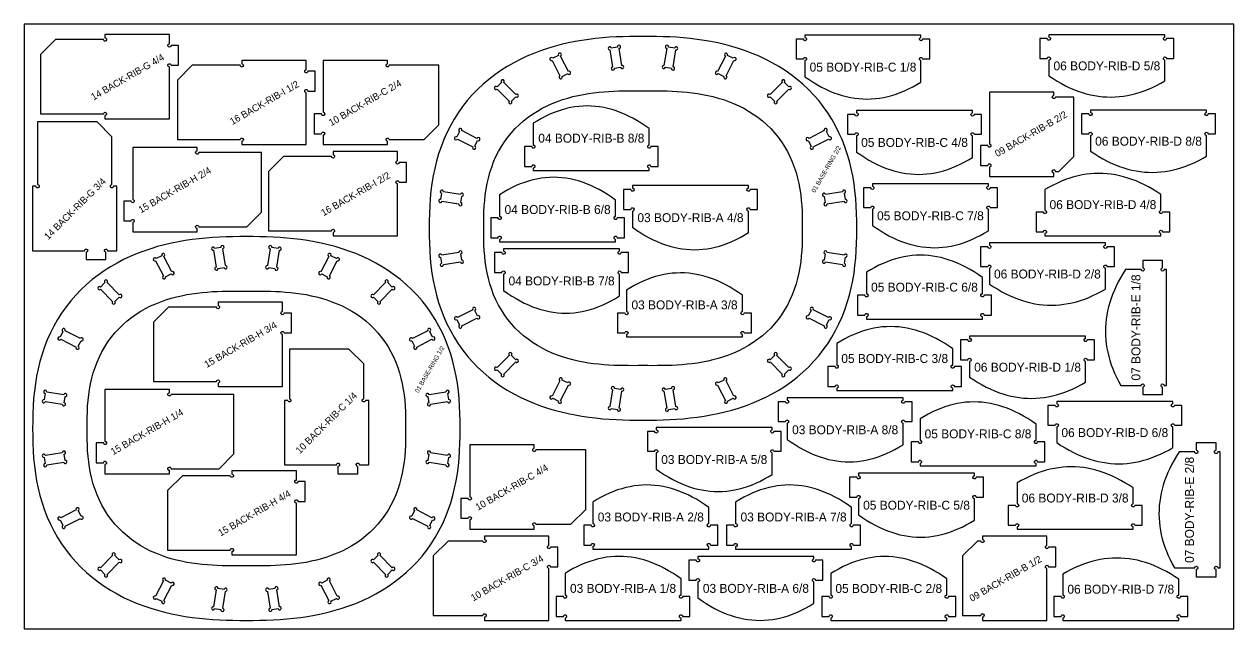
# Model space of a CAD drawing. Header units: millimetres. Extents: x 0 to 2440, y -2940 to 1317.
# Drawn here: x 0 to 2440, y -1470 to -250 of the extents above; entities that cross this region are included whole.
import ezdxf
from ezdxf.enums import TextEntityAlignment as Align

# ---------------------------------------------------------------- set-up
doc = ezdxf.new("R2010")
doc.units = ezdxf.units.MM
for name, color, linetype in [('CUT', 1, 'Continuous'), ('ENGRAVE-LABEL', 3, 'Continuous'), ('REFERENCE-SHEET', 8, 'Continuous')]:
    doc.layers.add(name, color=color, linetype=linetype)

msp = doc.modelspace()

# ---------------------------------------------------------------- linework, layer by layer
at = {"layer": 'CUT'}
for points in [[(293, -441), (293, -336.2, -2.414214), (296.2, -333), (311, -333), (311, -293), (296.2, -293, -2.414214), (293, -289.8), (293, -271), (163, -271), (163, -277.8, -2.414214), (159.8, -281), (63, -281), (33, -311), (33, -431), (159.8, -431, -2.414214), (163, -434.2), (163, -441)], [(1203.1, -336.8, 2.414214), (1205.8, -333.2), (1200.4, -299, 2.414214), (1196.7, -296.3), (1184.2, -298.3, 2.414214), (1181.6, -302), (1187, -336.1, 2.414214), (1190.7, -338.8)], [(1305.7, -338.8, 2.414214), (1309.4, -336.1), (1314.8, -302, 2.414214), (1312.2, -298.3), (1299.7, -296.3, 2.414214), (1296, -299), (1290.6, -333.2, 2.414214), (1293.3, -336.8)], [(1575, -272.2), (1575, -277, -2.414214), (1571.8, -280.2), (1557, -280.2), (1557, -320.2), (1571.8, -320.2, -2.414214), (1575, -323.4), (1575, -356.1), (1583.4, -361.9), (1591.7, -367.3), (1600.1, -372.3), (1608.4, -376.9), (1616.8, -381.1), (1625.1, -384.9), (1633.5, -388.3), (1641.9, -391.3), (1650.2, -393.9), (1658.6, -396.1), (1666.9, -397.9), (1675.3, -399.3), (1683.6, -400.2), (1692, -400.8), (1700.4, -401), (1708.7, -400.8), (1717.1, -400.1), (1725.4, -399.1), (1733.8, -397.7), (1742.1, -395.9), (1750.5, -393.6), (1758.9, -391), (1767.2, -387.9), (1775.6, -384.5), (1783.9, -380.6), (1792.3, -376.4), (1800.6, -371.7), (1809, -366.7), (1809, -323.4, -2.414214), (1812.2, -320.2), (1827, -320.2), (1827, -280.2), (1812.2, -280.2, -2.414214), (1809, -277), (1809, -272.2)], [(2067, -271.2), (2067, -276, -2.414214), (2063.8, -279.2), (2049, -279.2), (2049, -319.2), (2063.8, -319.2, -2.414214), (2067, -322.4), (2067, -354.3), (2075.4, -359.9), (2083.7, -365), (2092.1, -369.8), (2100.4, -374.1), (2108.8, -378.1), (2117.1, -381.7), (2125.5, -384.9), (2133.9, -387.8), (2142.2, -390.3), (2150.6, -392.3), (2158.9, -394), (2167.3, -395.3), (2175.6, -396.3), (2184, -396.8), (2192.4, -397), (2200.7, -396.8), (2209.1, -396.2), (2217.4, -395.2), (2225.8, -393.9), (2234.1, -392.1), (2242.5, -390), (2250.9, -387.5), (2259.2, -384.6), (2267.6, -381.3), (2275.9, -377.7), (2284.3, -373.6), (2292.6, -369.2), (2301, -364.4), (2301, -322.4, -2.414214), (2304.2, -319.2), (2319, -319.2), (2319, -279.2), (2304.2, -279.2, -2.414214), (2301, -276), (2301, -271.2)], [(1096.3, -349.7, 2.414214), (1097.7, -345.4), (1082, -314.6, 2.414214), (1077.7, -313.2), (1066.4, -318.9, 2.414214), (1065, -323.2), (1080.7, -354.1, 2.414214), (1085, -355.5)], [(1411.4, -355.5, 2.414214), (1415.7, -354.1), (1431.4, -323.2, 2.414214), (1430, -318.9), (1418.7, -313.2, 2.414214), (1414.4, -314.6), (1398.7, -345.4, 2.414214), (1400.1, -349.7)], [(569, -493), (569, -388.2, -2.414214), (572.2, -385), (587, -385), (587, -345), (572.2, -345, -2.414214), (569, -341.8), (569, -323), (439, -323), (439, -329.8, -2.414214), (435.8, -333), (339, -333), (309, -363), (309, -483), (435.8, -483, -2.414214), (439, -486.2), (439, -493)], [(603, -323), (603, -427.8, -2.414214), (599.8, -431), (585, -431), (585, -471), (599.8, -471, -2.414214), (603, -474.2), (603, -493), (733, -493), (733, -486.2, -2.414214), (736.2, -483), (806.6, -483), (836.6, -453), (836.6, -333), (736.2, -333, -2.414214), (733, -329.8), (733, -323)], [(991.8, -396.5, 2.414214), (991.8, -392), (967.3, -367.5, 2.414214), (962.8, -367.5), (953.9, -376.4, 2.414214), (953.9, -380.9), (978.4, -405.4, 2.414214), (982.9, -405.4)], [(1513.5, -405.4, 2.414214), (1518, -405.4), (1542.5, -380.9, 2.414214), (1542.5, -376.4), (1533.6, -367.5, 2.414214), (1529.1, -367.5), (1504.6, -392, 2.414214), (1504.6, -396.5)], [(1947, -387), (1947, -491.8, -2.414214), (1943.8, -495), (1929, -495), (1929, -535), (1943.8, -535, -2.414214), (1947, -538.2), (1947, -557), (2077, -557), (2077, -550.2, -2.414214), (2080.2, -547), (2087, -547), (2117, -517), (2117, -397), (2080.2, -397, -2.414214), (2077, -393.8), (2077, -387)], [(1261, -545), (1261, -540.2, -2.414214), (1264.2, -537), (1279, -537), (1279, -497), (1264.2, -497, -2.414214), (1261, -493.8), (1261, -460.8), (1252.6, -454.9), (1244.3, -449.4), (1235.9, -444.3), (1227.6, -439.6), (1219.2, -435.3), (1210.9, -431.4), (1202.5, -427.9), (1194.1, -424.9), (1185.8, -422.2), (1177.4, -420), (1169.1, -418.2), (1160.7, -416.8), (1152.4, -415.8), (1144, -415.2), (1135.6, -415), (1127.3, -415.2), (1118.9, -415.9), (1110.6, -416.9), (1102.2, -418.4), (1093.9, -420.3), (1085.5, -422.5), (1077.1, -425.2), (1068.8, -428.3), (1060.4, -431.8), (1052.1, -435.8), (1043.7, -440.1), (1035.4, -444.8), (1027, -450), (1027, -493.8, -2.414214), (1023.8, -497), (1009, -497), (1009, -537), (1023.8, -537, -2.414214), (1027, -540.2), (1027, -545)], [(1679, -424.2), (1679, -429, -2.414214), (1675.8, -432.2), (1661, -432.2), (1661, -472.2), (1675.8, -472.2, -2.414214), (1679, -475.4), (1679, -508.1), (1687.4, -513.9), (1695.7, -519.3), (1704.1, -524.3), (1712.4, -528.9), (1720.8, -533.1), (1729.1, -536.9), (1737.5, -540.3), (1745.9, -543.3), (1754.2, -545.9), (1762.6, -548.1), (1770.9, -549.9), (1779.3, -551.3), (1787.6, -552.2), (1796, -552.8), (1804.4, -553), (1812.7, -552.8), (1821.1, -552.1), (1829.4, -551.1), (1837.8, -549.7), (1846.1, -547.9), (1854.5, -545.6), (1862.9, -543), (1871.2, -539.9), (1879.6, -536.5), (1887.9, -532.6), (1896.3, -528.4), (1904.6, -523.7), (1913, -518.7), (1913, -475.4, -2.414214), (1916.2, -472.2), (1931, -472.2), (1931, -432.2), (1916.2, -432.2, -2.414214), (1913, -429), (1913, -424.2)], [(2151, -423.2), (2151, -428, -2.414214), (2147.8, -431.2), (2133, -431.2), (2133, -471.2), (2147.8, -471.2, -2.414214), (2151, -474.4), (2151, -506.3), (2159.4, -511.9), (2167.7, -517), (2176.1, -521.8), (2184.4, -526.1), (2192.8, -530.1), (2201.1, -533.7), (2209.5, -536.9), (2217.9, -539.8), (2226.2, -542.3), (2234.6, -544.3), (2242.9, -546), (2251.3, -547.3), (2259.6, -548.3), (2268, -548.8), (2276.4, -549), (2284.7, -548.8), (2293.1, -548.2), (2301.4, -547.2), (2309.8, -545.9), (2318.1, -544.1), (2326.5, -542), (2334.9, -539.5), (2343.2, -536.6), (2351.6, -533.3), (2359.9, -529.7), (2368.3, -525.6), (2376.6, -521.2), (2385, -516.4), (2385, -474.4, -2.414214), (2388.2, -471.2), (2403, -471.2), (2403, -431.2), (2388.2, -431.2, -2.414214), (2385, -428), (2385, -423.2)], [(17, -707), (121.8, -707, -2.414214), (125, -710.2), (125, -725), (165, -725), (165, -710.2, -2.414214), (168.2, -707), (187, -707), (187, -577), (180.2, -577, -2.414214), (177, -573.8), (177, -477), (147, -447), (27, -447), (27, -573.8, -2.414214), (23.8, -577), (17, -577)], [(914.7, -484.8, 2.414214), (913.3, -480.5), (882.5, -464.8, 2.414214), (878.2, -466.2), (872.5, -477.4, 2.414214), (873.8, -481.7), (904.7, -497.4, 2.414214), (909, -496)], [(1587.4, -496, 2.414214), (1591.7, -497.4), (1622.6, -481.7, 2.414214), (1623.9, -477.4), (1618.2, -466.2, 2.414214), (1613.9, -464.8), (1583.1, -480.5, 2.414214), (1581.7, -484.8)], [(219, -499), (219, -603.8, -2.414214), (215.8, -607), (201, -607), (201, -647), (215.8, -647, -2.414214), (219, -650.2), (219, -669), (349, -669), (349, -662.2, -2.414214), (352.2, -659), (449, -659), (479, -629), (479, -509), (352.2, -509, -2.414214), (349, -505.8), (349, -499)], [(753, -677), (753, -572.2, -2.414214), (756.2, -569), (771, -569), (771, -529), (756.2, -529, -2.414214), (753, -525.8), (753, -507), (623, -507), (623, -513.8, -2.414214), (619.8, -517), (523, -517), (493, -547), (493, -667), (619.8, -667, -2.414214), (623, -670.2), (623, -677)], [(1193, -689), (1193, -684.2, -2.414214), (1196.2, -681), (1211, -681), (1211, -641), (1196.2, -641, -2.414214), (1193, -637.8), (1193, -604.8), (1184.6, -598.9), (1176.3, -593.4), (1167.9, -588.3), (1159.6, -583.6), (1151.2, -579.3), (1142.9, -575.4), (1134.5, -571.9), (1126.1, -568.9), (1117.8, -566.2), (1109.4, -564), (1101.1, -562.2), (1092.7, -560.8), (1084.4, -559.8), (1076, -559.2), (1067.6, -559), (1059.3, -559.2), (1050.9, -559.9), (1042.6, -560.9), (1034.2, -562.4), (1025.9, -564.3), (1017.5, -566.5), (1009.1, -569.2), (1000.8, -572.3), (992.4, -575.8), (984.1, -579.8), (975.7, -584.1), (967.4, -588.8), (959, -594), (959, -637.8, -2.414214), (955.8, -641), (941, -641), (941, -681), (955.8, -681, -2.414214), (959, -684.2), (959, -689)], [(2293, -677), (2293, -672.2, -2.414214), (2296.2, -669), (2311, -669), (2311, -629), (2296.2, -629, -2.414214), (2293, -625.8), (2293, -593.8), (2284.6, -588.3), (2276.3, -583.2), (2267.9, -578.4), (2259.6, -574), (2251.2, -570), (2242.9, -566.4), (2234.5, -563.2), (2226.1, -560.4), (2217.8, -557.9), (2209.4, -555.8), (2201.1, -554.1), (2192.7, -552.8), (2184.4, -551.9), (2176, -551.3), (2167.6, -551.2), (2159.3, -551.4), (2150.9, -552), (2142.6, -552.9), (2134.2, -554.3), (2125.9, -556), (2117.5, -558.2), (2109.1, -560.7), (2100.8, -563.6), (2092.4, -566.8), (2084.1, -570.5), (2075.7, -574.5), (2067.4, -578.9), (2059, -583.7), (2059, -625.8, -2.414214), (2055.8, -629), (2041, -629), (2041, -669), (2055.8, -669, -2.414214), (2059, -672.2), (2059, -677)], [(882.5, -597.5, 2.414214), (879.8, -593.8), (845.6, -588.4, 2.414214), (842, -591.1), (840, -603.5, 2.414214), (842.7, -607.2), (876.8, -612.6, 2.414214), (880.5, -609.9)], [(1227, -575.8), (1227, -580.6, -2.414214), (1223.8, -583.8), (1209, -583.8), (1209, -623.8), (1223.8, -623.8, -2.414214), (1227, -627), (1227, -659.8), (1235.4, -665.7), (1243.7, -671.1), (1252.1, -676.1), (1260.4, -680.8), (1268.8, -685), (1277.1, -688.8), (1285.5, -692.2), (1293.9, -695.2), (1302.2, -697.9), (1310.6, -700.1), (1318.9, -701.9), (1327.3, -703.2), (1335.6, -704.2), (1344, -704.8), (1352.4, -705), (1360.7, -704.8), (1369.1, -704.1), (1377.4, -703.1), (1385.8, -701.7), (1394.1, -699.8), (1402.5, -697.6), (1410.9, -694.9), (1419.2, -691.9), (1427.6, -688.4), (1435.9, -684.5), (1444.3, -680.3), (1452.6, -675.6), (1461, -670.5), (1461, -627, -2.414214), (1464.2, -623.8), (1479, -623.8), (1479, -583.8), (1464.2, -583.8, -2.414214), (1461, -580.6), (1461, -575.8)], [(1615.9, -609.9, 2.414214), (1619.6, -612.6), (1653.7, -607.2, 2.414214), (1656.4, -603.5), (1654.4, -591.1, 2.414214), (1650.8, -588.4), (1616.6, -593.8, 2.414214), (1613.9, -597.5)], [(1711, -572.2), (1711, -577, -2.414214), (1707.8, -580.2), (1693, -580.2), (1693, -620.2), (1707.8, -620.2, -2.414214), (1711, -623.4), (1711, -656.1), (1719.4, -661.9), (1727.7, -667.3), (1736.1, -672.3), (1744.4, -676.9), (1752.8, -681.1), (1761.1, -684.9), (1769.5, -688.3), (1777.9, -691.3), (1786.2, -693.9), (1794.6, -696.1), (1802.9, -697.9), (1811.3, -699.3), (1819.6, -700.2), (1828, -700.8), (1836.4, -701), (1844.7, -700.8), (1853.1, -700.1), (1861.4, -699.1), (1869.8, -697.7), (1878.1, -695.9), (1886.5, -693.6), (1894.9, -691), (1903.2, -687.9), (1911.6, -684.5), (1919.9, -680.6), (1928.3, -676.4), (1936.6, -671.7), (1945, -666.7), (1945, -623.4, -2.414214), (1948.2, -620.2), (1963, -620.2), (1963, -580.2), (1948.2, -580.2, -2.414214), (1945, -577), (1945, -572.2)], [(403.1, -740.8, 2.414214), (405.8, -737.2), (400.4, -703, 2.414214), (396.7, -700.3), (384.2, -702.3, 2.414214), (381.6, -706), (387, -740.1, 2.414214), (390.7, -742.8)], [(505.7, -742.8, 2.414214), (509.4, -740.1), (514.8, -706, 2.414214), (512.2, -702.3), (499.7, -700.3, 2.414214), (496, -703), (490.6, -737.2, 2.414214), (493.3, -740.8)], [(880.5, -713.7, 2.414214), (876.8, -711), (842.7, -716.4, 2.414214), (840, -720.1), (842, -732.5, 2.414214), (845.6, -735.2), (879.8, -729.8, 2.414214), (882.5, -726.1)], [(967, -703), (967, -707.8, -2.414214), (963.8, -711), (949, -711), (949, -751), (963.8, -751, -2.414214), (967, -754.2), (967, -787.2), (975.4, -793.1), (983.7, -798.6), (992.1, -803.7), (1000.4, -808.4), (1008.8, -812.7), (1017.1, -816.6), (1025.5, -820.1), (1033.9, -823.1), (1042.2, -825.8), (1050.6, -828), (1058.9, -829.8), (1067.3, -831.2), (1075.6, -832.2), (1084, -832.8), (1092.4, -833), (1100.7, -832.8), (1109.1, -832.1), (1117.4, -831.1), (1125.8, -829.6), (1134.1, -827.7), (1142.5, -825.5), (1150.9, -822.8), (1159.2, -819.7), (1167.6, -816.2), (1175.9, -812.2), (1184.3, -807.9), (1192.6, -803.2), (1201, -798), (1201, -754.2, -2.414214), (1204.2, -751), (1219, -751), (1219, -711), (1204.2, -711, -2.414214), (1201, -707.8), (1201, -703)], [(1613.9, -726.1, 2.414214), (1616.6, -729.8), (1650.8, -735.2, 2.414214), (1654.4, -732.5), (1656.4, -720.1, 2.414214), (1653.7, -716.4), (1619.6, -711, 2.414214), (1615.9, -713.7)], [(1947, -691.2), (1947, -696, -2.414214), (1943.8, -699.2), (1929, -699.2), (1929, -739.2), (1943.8, -739.2, -2.414214), (1947, -742.4), (1947, -774.3), (1955.4, -779.9), (1963.7, -785), (1972.1, -789.8), (1980.4, -794.1), (1988.8, -798.1), (1997.1, -801.7), (2005.5, -804.9), (2013.9, -807.8), (2022.2, -810.3), (2030.6, -812.3), (2038.9, -814), (2047.3, -815.3), (2055.6, -816.3), (2064, -816.8), (2072.4, -817), (2080.7, -816.8), (2089.1, -816.2), (2097.4, -815.2), (2105.8, -813.9), (2114.1, -812.1), (2122.5, -810), (2130.9, -807.5), (2139.2, -804.6), (2147.6, -801.3), (2155.9, -797.7), (2164.3, -793.6), (2172.6, -789.2), (2181, -784.4), (2181, -742.4, -2.414214), (2184.2, -739.2), (2199, -739.2), (2199, -699.2), (2184.2, -699.2, -2.414214), (2181, -696), (2181, -691.2)], [(296.3, -753.7, 2.414214), (297.7, -749.4), (282, -718.6, 2.414214), (277.7, -717.2), (266.4, -722.9, 2.414214), (265, -727.2), (280.7, -758.1, 2.414214), (285, -759.5)], [(611.4, -759.5, 2.414214), (615.7, -758.1), (631.4, -727.2, 2.414214), (630, -722.9), (618.7, -717.2, 2.414214), (614.4, -718.6), (598.7, -749.4, 2.414214), (600.1, -753.7)], [(1933, -845), (1933, -840.2, -2.414214), (1936.2, -837), (1951, -837), (1951, -797), (1936.2, -797, -2.414214), (1933, -793.8), (1933, -761.1), (1924.6, -755.3), (1916.3, -749.9), (1907.9, -744.9), (1899.6, -740.3), (1891.2, -736.1), (1882.9, -732.3), (1874.5, -728.9), (1866.1, -725.9), (1857.8, -723.3), (1849.4, -721.1), (1841.1, -719.3), (1832.7, -717.9), (1824.4, -716.9), (1816, -716.4), (1807.6, -716.2), (1799.3, -716.4), (1790.9, -717), (1782.6, -718.1), (1774.2, -719.5), (1765.9, -721.3), (1757.5, -723.6), (1749.1, -726.2), (1740.8, -729.2), (1732.4, -732.7), (1724.1, -736.5), (1715.7, -740.8), (1707.4, -745.4), (1699, -750.5), (1699, -793.8, -2.414214), (1695.8, -797), (1681, -797), (1681, -837), (1695.8, -837, -2.414214), (1699, -840.2), (1699, -845)], [(2304.3, -745), (2299.5, -745, -2.414214), (2296.3, -741.8), (2296.3, -727), (2256.3, -727), (2256.3, -741.8, -2.414214), (2253.1, -745), (2221.7, -745), (2216.4, -753.4), (2211.5, -761.7), (2207, -770.1), (2202.8, -778.4), (2199, -786.8), (2195.6, -795.1), (2192.5, -803.5), (2189.8, -811.9), (2187.4, -820.2), (2185.5, -828.6), (2183.8, -836.9), (2182.6, -845.3), (2181.7, -853.6), (2181.2, -862), (2181, -870.4), (2181.2, -878.7), (2181.8, -887.1), (2182.7, -895.4), (2184, -903.8), (2185.7, -912.1), (2187.7, -920.5), (2190.1, -928.9), (2192.8, -937.2), (2195.9, -945.6), (2199.4, -953.9), (2203.3, -962.3), (2207.5, -970.6), (2212.1, -979), (2253.1, -979, -2.414214), (2256.3, -982.2), (2256.3, -997), (2296.3, -997), (2296.3, -982.2, -2.414214), (2299.5, -979), (2304.3, -979)], [(1449, -881), (1449, -876.2, -2.414214), (1452.2, -873), (1467, -873), (1467, -833), (1452.2, -833, -2.414214), (1449, -829.8), (1449, -797), (1440.6, -791.2), (1432.3, -785.7), (1423.9, -780.7), (1415.6, -776.1), (1407.2, -771.9), (1398.9, -768), (1390.5, -764.6), (1382.1, -761.6), (1373.8, -759), (1365.4, -756.8), (1357.1, -755), (1348.7, -753.6), (1340.4, -752.6), (1332, -752), (1323.6, -751.8), (1315.3, -752.1), (1306.9, -752.7), (1298.6, -753.7), (1290.2, -755.2), (1281.9, -757), (1273.5, -759.3), (1265.1, -761.9), (1256.8, -765), (1248.4, -768.5), (1240.1, -772.3), (1231.7, -776.6), (1223.4, -781.3), (1215, -786.4), (1215, -829.8, -2.414214), (1211.8, -833), (1197, -833), (1197, -873), (1211.8, -873, -2.414214), (1215, -876.2), (1215, -881)], [(191.8, -800.5, 2.414214), (191.8, -796), (167.3, -771.5, 2.414214), (162.8, -771.5), (153.9, -780.4, 2.414214), (153.9, -784.9), (178.4, -809.4, 2.414214), (182.9, -809.4)], [(713.5, -809.4, 2.414214), (718, -809.4), (742.5, -784.9, 2.414214), (742.5, -780.4), (733.6, -771.5, 2.414214), (729.1, -771.5), (704.6, -796, 2.414214), (704.6, -800.5)], [(521, -981), (521, -876.2, -2.414214), (524.2, -873), (539, -873), (539, -833), (524.2, -833, -2.414214), (521, -829.8), (521, -811), (391, -811), (391, -817.8, -2.414214), (387.8, -821), (291, -821), (261, -851), (261, -971), (387.8, -971, -2.414214), (391, -974.2), (391, -981)], [(909, -827.6, 2.414214), (904.7, -826.2), (873.8, -841.9, 2.414214), (872.5, -846.2), (878.2, -857.4, 2.414214), (882.5, -858.8), (913.3, -843.1, 2.414214), (914.7, -838.8)], [(1581.7, -838.8, 2.414214), (1583.1, -843.1), (1613.9, -858.8, 2.414214), (1618.2, -857.4), (1623.9, -846.2, 2.414214), (1622.6, -841.9), (1591.7, -826.2, 2.414214), (1587.4, -827.6)], [(114.7, -888.8, 2.414214), (113.3, -884.5), (82.5, -868.8, 2.414214), (78.2, -870.2), (72.5, -881.4, 2.414214), (73.8, -885.7), (104.7, -901.4, 2.414214), (109, -900)], [(787.4, -900, 2.414214), (791.7, -901.4), (822.6, -885.7, 2.414214), (823.9, -881.4), (818.2, -870.2, 2.414214), (813.9, -868.8), (783.1, -884.5, 2.414214), (781.7, -888.8)], [(1873, -989), (1873, -984.2, -2.414214), (1876.2, -981), (1891, -981), (1891, -941), (1876.2, -941, -2.414214), (1873, -937.8), (1873, -905.1), (1864.6, -899.3), (1856.3, -893.9), (1847.9, -888.9), (1839.6, -884.3), (1831.2, -880.1), (1822.9, -876.3), (1814.5, -872.9), (1806.1, -869.9), (1797.8, -867.3), (1789.4, -865.1), (1781.1, -863.3), (1772.7, -861.9), (1764.4, -860.9), (1756, -860.4), (1747.6, -860.2), (1739.3, -860.4), (1730.9, -861), (1722.6, -862.1), (1714.2, -863.5), (1705.9, -865.3), (1697.5, -867.6), (1689.1, -870.2), (1680.8, -873.2), (1672.4, -876.7), (1664.1, -880.5), (1655.7, -884.8), (1647.4, -889.4), (1639, -894.5), (1639, -937.8, -2.414214), (1635.8, -941), (1621, -941), (1621, -981), (1635.8, -981, -2.414214), (1639, -984.2), (1639, -989)], [(1907, -879.2), (1907, -884, -2.414214), (1903.8, -887.2), (1889, -887.2), (1889, -927.2), (1903.8, -927.2, -2.414214), (1907, -930.4), (1907, -962.3), (1915.4, -967.9), (1923.7, -973), (1932.1, -977.8), (1940.4, -982.1), (1948.8, -986.1), (1957.1, -989.7), (1965.5, -992.9), (1973.9, -995.8), (1982.2, -998.3), (1990.6, -1000.3), (1998.9, -1002), (2007.3, -1003.3), (2015.6, -1004.3), (2024, -1004.8), (2032.4, -1005), (2040.7, -1004.8), (2049.1, -1004.2), (2057.4, -1003.2), (2065.8, -1001.9), (2074.1, -1000.1), (2082.5, -998), (2090.9, -995.5), (2099.2, -992.6), (2107.6, -989.3), (2115.9, -985.7), (2124.3, -981.6), (2132.6, -977.2), (2141, -972.4), (2141, -930.4, -2.414214), (2144.2, -927.2), (2159, -927.2), (2159, -887.2), (2144.2, -887.2, -2.414214), (2141, -884), (2141, -879.2)], [(525, -1139), (629.8, -1139, -2.414214), (633, -1142.2), (633, -1157), (673, -1157), (673, -1142.2, -2.414214), (676.2, -1139), (695, -1139), (695, -1009), (688.2, -1009, -2.414214), (685, -1005.8), (685, -935.4), (655, -905.4), (535, -905.4), (535, -1005.8, -2.414214), (531.8, -1009), (525, -1009)], [(982.9, -918.2, 2.414214), (978.4, -918.2), (953.9, -942.7, 2.414214), (953.9, -947.2), (962.8, -956.1, 2.414214), (967.3, -956.1), (991.8, -931.6, 2.414214), (991.8, -927.1)], [(1504.6, -927.1, 2.414214), (1504.6, -931.6), (1529.1, -956.1, 2.414214), (1533.6, -956.1), (1542.5, -947.2, 2.414214), (1542.5, -942.7), (1518, -918.2, 2.414214), (1513.5, -918.2)], [(1085, -968.1, 2.414214), (1080.7, -969.5), (1065, -1000.4, 2.414214), (1066.4, -1004.7), (1077.7, -1010.4, 2.414214), (1082, -1009), (1097.7, -978.2, 2.414214), (1096.3, -973.9)], [(1400.1, -973.9, 2.414214), (1398.7, -978.2), (1414.4, -1009, 2.414214), (1418.7, -1010.4), (1430, -1004.7, 2.414214), (1431.4, -1000.4), (1415.7, -969.5, 2.414214), (1411.4, -968.1)], [(82.5, -1001.5, 2.414214), (79.8, -997.8), (45.6, -992.4, 2.414214), (42, -995.1), (40, -1007.5, 2.414214), (42.7, -1011.2), (76.8, -1016.6, 2.414214), (80.5, -1013.9)], [(163, -987), (163, -1091.8, -2.414214), (159.8, -1095), (145, -1095), (145, -1135), (159.8, -1135, -2.414214), (163, -1138.2), (163, -1157), (293, -1157), (293, -1150.2, -2.414214), (296.2, -1147), (393, -1147), (423, -1117), (423, -997), (296.2, -997, -2.414214), (293, -993.8), (293, -987)], [(815.9, -1013.9, 2.414214), (819.6, -1016.6), (853.7, -1011.2, 2.414214), (856.4, -1007.5), (854.4, -995.1, 2.414214), (850.8, -992.4), (816.6, -997.8, 2.414214), (813.9, -1001.5)], [(1190.7, -984.8, 2.414214), (1187, -987.5), (1181.6, -1021.6, 2.414214), (1184.2, -1025.3), (1196.7, -1027.3, 2.414214), (1200.4, -1024.6), (1205.8, -990.4, 2.414214), (1203.1, -986.8)], [(1293.3, -986.8, 2.414214), (1290.6, -990.4), (1296, -1024.6, 2.414214), (1299.7, -1027.3), (1312.2, -1025.3, 2.414214), (1314.8, -1021.6), (1309.4, -987.5, 2.414214), (1305.7, -984.8)], [(1539, -1003.8), (1539, -1008.6, -2.414214), (1535.8, -1011.8), (1521, -1011.8), (1521, -1051.8), (1535.8, -1051.8, -2.414214), (1539, -1055), (1539, -1087.8), (1547.4, -1093.7), (1555.7, -1099.1), (1564.1, -1104.1), (1572.4, -1108.8), (1580.8, -1113), (1589.1, -1116.8), (1597.5, -1120.2), (1605.9, -1123.2), (1614.2, -1125.9), (1622.6, -1128.1), (1630.9, -1129.9), (1639.3, -1131.2), (1647.6, -1132.2), (1656, -1132.8), (1664.4, -1133), (1672.7, -1132.8), (1681.1, -1132.1), (1689.4, -1131.1), (1697.8, -1129.7), (1706.1, -1127.8), (1714.5, -1125.6), (1722.9, -1122.9), (1731.2, -1119.9), (1739.6, -1116.4), (1747.9, -1112.5), (1756.3, -1108.3), (1764.6, -1103.6), (1773, -1098.5), (1773, -1055, -2.414214), (1776.2, -1051.8), (1791, -1051.8), (1791, -1011.8), (1776.2, -1011.8, -2.414214), (1773, -1008.6), (1773, -1003.8)], [(2041, -1141), (2041, -1136.2, -2.414214), (2044.2, -1133), (2059, -1133), (2059, -1093), (2044.2, -1093, -2.414214), (2041, -1089.8), (2041, -1057.1), (2032.6, -1051.3), (2024.3, -1045.9), (2015.9, -1040.9), (2007.6, -1036.3), (1999.2, -1032.1), (1990.9, -1028.3), (1982.5, -1024.9), (1974.1, -1021.9), (1965.8, -1019.3), (1957.4, -1017.1), (1949.1, -1015.3), (1940.7, -1013.9), (1932.4, -1012.9), (1924, -1012.4), (1915.6, -1012.2), (1907.3, -1012.4), (1898.9, -1013), (1890.6, -1014.1), (1882.2, -1015.5), (1873.9, -1017.3), (1865.5, -1019.6), (1857.1, -1022.2), (1848.8, -1025.2), (1840.4, -1028.7), (1832.1, -1032.5), (1823.7, -1036.8), (1815.4, -1041.4), (1807, -1046.5), (1807, -1089.8, -2.414214), (1803.8, -1093), (1789, -1093), (1789, -1133), (1803.8, -1133, -2.414214), (1807, -1136.2), (1807, -1141)], [(2083, -1011.2), (2083, -1016, -2.414214), (2079.8, -1019.2), (2065, -1019.2), (2065, -1059.2), (2079.8, -1059.2, -2.414214), (2083, -1062.4), (2083, -1094.3), (2091.4, -1099.9), (2099.7, -1105), (2108.1, -1109.8), (2116.4, -1114.1), (2124.8, -1118.1), (2133.1, -1121.7), (2141.5, -1124.9), (2149.9, -1127.8), (2158.2, -1130.3), (2166.6, -1132.3), (2174.9, -1134), (2183.3, -1135.3), (2191.6, -1136.3), (2200, -1136.8), (2208.4, -1137), (2216.7, -1136.8), (2225.1, -1136.2), (2233.4, -1135.2), (2241.8, -1133.9), (2250.1, -1132.1), (2258.5, -1130), (2266.9, -1127.5), (2275.2, -1124.6), (2283.6, -1121.3), (2291.9, -1117.7), (2300.3, -1113.6), (2308.6, -1109.2), (2317, -1104.4), (2317, -1062.4, -2.414214), (2320.2, -1059.2), (2335, -1059.2), (2335, -1019.2), (2320.2, -1019.2, -2.414214), (2317, -1016), (2317, -1011.2)], [(1275, -1063.8), (1275, -1068.6, -2.414214), (1271.8, -1071.8), (1257, -1071.8), (1257, -1111.8), (1271.8, -1111.8, -2.414214), (1275, -1115), (1275, -1147.8), (1283.4, -1153.7), (1291.7, -1159.1), (1300.1, -1164.1), (1308.4, -1168.8), (1316.8, -1173), (1325.1, -1176.8), (1333.5, -1180.2), (1341.9, -1183.2), (1350.2, -1185.9), (1358.6, -1188.1), (1366.9, -1189.9), (1375.3, -1191.2), (1383.6, -1192.2), (1392, -1192.8), (1400.4, -1193), (1408.7, -1192.8), (1417.1, -1192.1), (1425.4, -1191.1), (1433.8, -1189.7), (1442.1, -1187.8), (1450.5, -1185.6), (1458.9, -1182.9), (1467.2, -1179.9), (1475.6, -1176.4), (1483.9, -1172.5), (1492.3, -1168.3), (1500.6, -1163.6), (1509, -1158.5), (1509, -1115, -2.414214), (1512.2, -1111.8), (1527, -1111.8), (1527, -1071.8), (1512.2, -1071.8, -2.414214), (1509, -1068.6), (1509, -1063.8)], [(2412.3, -1113), (2407.5, -1113, -2.414214), (2404.3, -1109.8), (2404.3, -1095), (2364.3, -1095), (2364.3, -1109.8, -2.414214), (2361.1, -1113), (2329.7, -1113), (2324.4, -1121.4), (2319.5, -1129.7), (2315, -1138.1), (2310.8, -1146.4), (2307, -1154.8), (2303.6, -1163.1), (2300.5, -1171.5), (2297.8, -1179.9), (2295.4, -1188.2), (2293.5, -1196.6), (2291.8, -1204.9), (2290.6, -1213.3), (2289.7, -1221.6), (2289.2, -1230), (2289, -1238.4), (2289.2, -1246.7), (2289.8, -1255.1), (2290.7, -1263.4), (2292, -1271.8), (2293.7, -1280.1), (2295.7, -1288.5), (2298.1, -1296.9), (2300.8, -1305.2), (2303.9, -1313.6), (2307.4, -1321.9), (2311.3, -1330.3), (2315.5, -1338.6), (2320.1, -1347), (2361.1, -1347, -2.414214), (2364.3, -1350.2), (2364.3, -1365), (2404.3, -1365), (2404.3, -1350.2, -2.414214), (2407.5, -1347), (2412.3, -1347)], [(80.5, -1117.7, 2.414214), (76.8, -1115), (42.7, -1120.4, 2.414214), (40, -1124.1), (42, -1136.5, 2.414214), (45.6, -1139.2), (79.8, -1133.8, 2.414214), (82.5, -1130.1)], [(813.9, -1130.1, 2.414214), (816.6, -1133.8), (850.8, -1139.2, 2.414214), (854.4, -1136.5), (856.4, -1124.1, 2.414214), (853.7, -1120.4), (819.6, -1115, 2.414214), (815.9, -1117.7)], [(899, -1099), (899, -1203.8, -2.414214), (895.8, -1207), (881, -1207), (881, -1247), (895.8, -1247, -2.414214), (899, -1250.2), (899, -1269), (1029, -1269), (1029, -1262.2, -2.414214), (1032.2, -1259), (1102.6, -1259), (1132.6, -1229), (1132.6, -1109), (1032.2, -1109, -2.414214), (1029, -1105.8), (1029, -1099)], [(2237, -1269), (2237, -1264.2, -2.414214), (2240.2, -1261), (2255, -1261), (2255, -1221), (2240.2, -1221, -2.414214), (2237, -1217.8), (2237, -1185.8), (2228.6, -1180.3), (2220.3, -1175.2), (2211.9, -1170.4), (2203.6, -1166), (2195.2, -1162), (2186.9, -1158.4), (2178.5, -1155.2), (2170.1, -1152.4), (2161.8, -1149.9), (2153.4, -1147.8), (2145.1, -1146.1), (2136.7, -1144.8), (2128.4, -1143.9), (2120, -1143.3), (2111.6, -1143.2), (2103.3, -1143.4), (2094.9, -1144), (2086.6, -1144.9), (2078.2, -1146.3), (2069.9, -1148), (2061.5, -1150.2), (2053.1, -1152.7), (2044.8, -1155.6), (2036.4, -1158.8), (2028.1, -1162.5), (2019.7, -1166.5), (2011.4, -1170.9), (2003, -1175.7), (2003, -1217.8, -2.414214), (1999.8, -1221), (1985, -1221), (1985, -1261), (1999.8, -1261, -2.414214), (2003, -1264.2), (2003, -1269)], [(549, -1321), (549, -1216.2, -2.414214), (552.2, -1213), (567, -1213), (567, -1173), (552.2, -1173, -2.414214), (549, -1169.8), (549, -1151), (419, -1151), (419, -1157.8, -2.414214), (415.8, -1161), (319, -1161), (289, -1191), (289, -1311), (415.8, -1311, -2.414214), (419, -1314.2), (419, -1321)], [(1683, -1156.2), (1683, -1161, -2.414214), (1679.8, -1164.2), (1665, -1164.2), (1665, -1204.2), (1679.8, -1204.2, -2.414214), (1683, -1207.4), (1683, -1240.1), (1691.4, -1245.9), (1699.7, -1251.3), (1708.1, -1256.3), (1716.4, -1260.9), (1724.8, -1265.1), (1733.1, -1268.9), (1741.5, -1272.3), (1749.9, -1275.3), (1758.2, -1277.9), (1766.6, -1280.1), (1774.9, -1281.9), (1783.3, -1283.3), (1791.6, -1284.2), (1800, -1284.8), (1808.4, -1285), (1816.7, -1284.8), (1825.1, -1284.1), (1833.4, -1283.1), (1841.8, -1281.7), (1850.1, -1279.9), (1858.5, -1277.6), (1866.9, -1275), (1875.2, -1271.9), (1883.6, -1268.5), (1891.9, -1264.6), (1900.3, -1260.4), (1908.6, -1255.7), (1917, -1250.7), (1917, -1207.4, -2.414214), (1920.2, -1204.2), (1935, -1204.2), (1935, -1164.2), (1920.2, -1164.2, -2.414214), (1917, -1161), (1917, -1156.2)], [(1381, -1309), (1381, -1304.2, -2.414214), (1384.2, -1301), (1399, -1301), (1399, -1261), (1384.2, -1261, -2.414214), (1381, -1257.8), (1381, -1225), (1372.6, -1219.2), (1364.3, -1213.7), (1355.9, -1208.7), (1347.6, -1204.1), (1339.2, -1199.9), (1330.9, -1196), (1322.5, -1192.6), (1314.1, -1189.6), (1305.8, -1187), (1297.4, -1184.8), (1289.1, -1183), (1280.7, -1181.6), (1272.4, -1180.6), (1264, -1180), (1255.6, -1179.8), (1247.3, -1180.1), (1238.9, -1180.7), (1230.6, -1181.7), (1222.2, -1183.2), (1213.9, -1185), (1205.5, -1187.3), (1197.1, -1189.9), (1188.8, -1193), (1180.4, -1196.5), (1172.1, -1200.3), (1163.7, -1204.6), (1155.4, -1209.3), (1147, -1214.4), (1147, -1257.8, -2.414214), (1143.8, -1261), (1129, -1261), (1129, -1301), (1143.8, -1301, -2.414214), (1147, -1304.2), (1147, -1309)], [(1669, -1309), (1669, -1304.2, -2.414214), (1672.2, -1301), (1687, -1301), (1687, -1261), (1672.2, -1261, -2.414214), (1669, -1257.8), (1669, -1225), (1660.6, -1219.2), (1652.3, -1213.7), (1643.9, -1208.7), (1635.6, -1204.1), (1627.2, -1199.9), (1618.9, -1196), (1610.5, -1192.6), (1602.1, -1189.6), (1593.8, -1187), (1585.4, -1184.8), (1577.1, -1183), (1568.7, -1181.6), (1560.4, -1180.6), (1552, -1180), (1543.6, -1179.8), (1535.3, -1180.1), (1526.9, -1180.7), (1518.6, -1181.7), (1510.2, -1183.2), (1501.9, -1185), (1493.5, -1187.3), (1485.1, -1189.9), (1476.8, -1193), (1468.4, -1196.5), (1460.1, -1200.3), (1451.7, -1204.6), (1443.4, -1209.3), (1435, -1214.4), (1435, -1257.8, -2.414214), (1431.8, -1261), (1417, -1261), (1417, -1301), (1431.8, -1301, -2.414214), (1435, -1304.2), (1435, -1309)], [(109, -1231.6, 2.414214), (104.7, -1230.2), (73.8, -1245.9, 2.414214), (72.5, -1250.2), (78.2, -1261.4, 2.414214), (82.5, -1262.8), (113.3, -1247.1, 2.414214), (114.7, -1242.8)], [(781.7, -1242.8, 2.414214), (783.1, -1247.1), (813.9, -1262.8, 2.414214), (818.2, -1261.4), (823.9, -1250.2, 2.414214), (822.6, -1245.9), (791.7, -1230.2, 2.414214), (787.4, -1231.6)], [(1058.6, -1453), (1058.6, -1348.2, -2.414214), (1061.8, -1345), (1076.6, -1345), (1076.6, -1305), (1061.8, -1305, -2.414214), (1058.6, -1301.8), (1058.6, -1283), (928.6, -1283), (928.6, -1289.8, -2.414214), (925.4, -1293), (855, -1293), (825, -1323), (825, -1443), (925.4, -1443, -2.414214), (928.6, -1446.2), (928.6, -1453)], [(2063, -1453), (2063, -1348.2, -2.414214), (2066.2, -1345), (2081, -1345), (2081, -1305), (2066.2, -1305, -2.414214), (2063, -1301.8), (2063, -1283), (1933, -1283), (1933, -1289.8, -2.414214), (1929.8, -1293), (1923, -1293), (1893, -1323), (1893, -1443), (1929.8, -1443, -2.414214), (1933, -1446.2), (1933, -1453)], [(182.9, -1322.2, 2.414214), (178.4, -1322.2), (153.9, -1346.7, 2.414214), (153.9, -1351.2), (162.8, -1360.1, 2.414214), (167.3, -1360.1), (191.8, -1335.6, 2.414214), (191.8, -1331.1)], [(704.6, -1331.1, 2.414214), (704.6, -1335.6), (729.1, -1360.1, 2.414214), (733.6, -1360.1), (742.5, -1351.2, 2.414214), (742.5, -1346.7), (718, -1322.2, 2.414214), (713.5, -1322.2)], [(1325, -1453), (1325, -1448.2, -2.414214), (1328.2, -1445), (1343, -1445), (1343, -1405), (1328.2, -1405, -2.414214), (1325, -1401.8), (1325, -1369), (1316.6, -1363.2), (1308.3, -1357.7), (1299.9, -1352.7), (1291.6, -1348.1), (1283.2, -1343.9), (1274.9, -1340), (1266.5, -1336.6), (1258.1, -1333.6), (1249.8, -1331), (1241.4, -1328.8), (1233.1, -1327), (1224.7, -1325.6), (1216.4, -1324.6), (1208, -1324), (1199.6, -1323.8), (1191.3, -1324.1), (1182.9, -1324.7), (1174.6, -1325.7), (1166.2, -1327.2), (1157.9, -1329), (1149.5, -1331.3), (1141.1, -1333.9), (1132.8, -1337), (1124.4, -1340.5), (1116.1, -1344.3), (1107.7, -1348.6), (1099.4, -1353.3), (1091, -1358.4), (1091, -1401.8, -2.414214), (1087.8, -1405), (1073, -1405), (1073, -1445), (1087.8, -1445, -2.414214), (1091, -1448.2), (1091, -1453)], [(1359, -1323.8), (1359, -1328.6, -2.414214), (1355.8, -1331.8), (1341, -1331.8), (1341, -1371.8), (1355.8, -1371.8, -2.414214), (1359, -1375), (1359, -1407.8), (1367.4, -1413.7), (1375.7, -1419.1), (1384.1, -1424.1), (1392.4, -1428.8), (1400.8, -1433), (1409.1, -1436.8), (1417.5, -1440.2), (1425.9, -1443.2), (1434.2, -1445.9), (1442.6, -1448.1), (1450.9, -1449.9), (1459.3, -1451.2), (1467.6, -1452.2), (1476, -1452.8), (1484.4, -1453), (1492.7, -1452.8), (1501.1, -1452.1), (1509.4, -1451.1), (1517.8, -1449.7), (1526.1, -1447.8), (1534.5, -1445.6), (1542.9, -1442.9), (1551.2, -1439.9), (1559.6, -1436.4), (1567.9, -1432.5), (1576.3, -1428.3), (1584.6, -1423.6), (1593, -1418.5), (1593, -1375, -2.414214), (1596.2, -1371.8), (1611, -1371.8), (1611, -1331.8), (1596.2, -1331.8, -2.414214), (1593, -1328.6), (1593, -1323.8)], [(1861, -1453), (1861, -1448.2, -2.414214), (1864.2, -1445), (1879, -1445), (1879, -1405), (1864.2, -1405, -2.414214), (1861, -1401.8), (1861, -1369.1), (1852.6, -1363.3), (1844.3, -1357.9), (1835.9, -1352.9), (1827.6, -1348.3), (1819.2, -1344.1), (1810.9, -1340.3), (1802.5, -1336.9), (1794.1, -1333.9), (1785.8, -1331.3), (1777.4, -1329.1), (1769.1, -1327.3), (1760.7, -1325.9), (1752.4, -1324.9), (1744, -1324.4), (1735.6, -1324.2), (1727.3, -1324.4), (1718.9, -1325), (1710.6, -1326.1), (1702.2, -1327.5), (1693.9, -1329.3), (1685.5, -1331.6), (1677.1, -1334.2), (1668.8, -1337.2), (1660.4, -1340.7), (1652.1, -1344.5), (1643.7, -1348.8), (1635.4, -1353.4), (1627, -1358.5), (1627, -1401.8, -2.414214), (1623.8, -1405), (1609, -1405), (1609, -1445), (1623.8, -1445, -2.414214), (1627, -1448.2), (1627, -1453)], [(2329, -1453), (2329, -1448.2, -2.414214), (2332.2, -1445), (2347, -1445), (2347, -1405), (2332.2, -1405, -2.414214), (2329, -1401.8), (2329, -1369.8), (2320.6, -1364.3), (2312.3, -1359.2), (2303.9, -1354.4), (2295.6, -1350), (2287.2, -1346), (2278.9, -1342.4), (2270.5, -1339.2), (2262.1, -1336.4), (2253.8, -1333.9), (2245.4, -1331.8), (2237.1, -1330.1), (2228.7, -1328.8), (2220.4, -1327.9), (2212, -1327.3), (2203.6, -1327.2), (2195.3, -1327.4), (2186.9, -1328), (2178.6, -1328.9), (2170.2, -1330.3), (2161.9, -1332), (2153.5, -1334.2), (2145.1, -1336.7), (2136.8, -1339.6), (2128.4, -1342.8), (2120.1, -1346.5), (2111.7, -1350.5), (2103.4, -1354.9), (2095, -1359.7), (2095, -1401.8, -2.414214), (2091.8, -1405), (2077, -1405), (2077, -1445), (2091.8, -1445, -2.414214), (2095, -1448.2), (2095, -1453)], [(285, -1372.1, 2.414214), (280.7, -1373.5), (265, -1404.4, 2.414214), (266.4, -1408.7), (277.7, -1414.4, 2.414214), (282, -1413), (297.7, -1382.2, 2.414214), (296.3, -1377.9)], [(390.7, -1388.8, 2.414214), (387, -1391.5), (381.6, -1425.6, 2.414214), (384.2, -1429.3), (396.7, -1431.3, 2.414214), (400.4, -1428.6), (405.8, -1394.4, 2.414214), (403.1, -1390.8)], [(493.3, -1390.8, 2.414214), (490.6, -1394.4), (496, -1428.6, 2.414214), (499.7, -1431.3), (512.2, -1429.3, 2.414214), (514.8, -1425.6), (509.4, -1391.5, 2.414214), (505.7, -1388.8)], [(600.1, -1377.9, 2.414214), (598.7, -1382.2), (614.4, -1413, 2.414214), (618.7, -1414.4), (630, -1408.7, 2.414214), (631.4, -1404.4), (615.7, -1373.5, 2.414214), (611.4, -1372.1)]]:
    msp.add_lwpolyline(points, format="xyb", close=True, dxfattribs=at)
for points in [[(1679.4, -661.8), (1679.3, -646.7), (1679, -631.7), (1678.4, -616.6), (1677.3, -601.5), (1675.8, -586.4), (1673.9, -571.3), (1671.4, -556.3), (1668.3, -541.3), (1664.6, -526.5), (1660.4, -511.8), (1655.4, -497.3), (1649.9, -483), (1643.6, -468.9), (1636.7, -455.2), (1629.1, -441.9), (1620.9, -428.9), (1612, -416.4), (1602.6, -404.3), (1592.5, -392.8), (1581.9, -381.8), (1570.8, -371.3), (1559.2, -361.5), (1547.2, -352.2), (1534.8, -343.5), (1522.1, -335.4), (1509, -327.9), (1495.8, -321), (1482.3, -314.7), (1468.7, -309), (1454.9, -303.8), (1441.1, -299.1), (1427.2, -294.9), (1413.2, -291.2), (1399.3, -287.9), (1385.3, -285.1), (1371.4, -282.7), (1357.5, -280.7), (1343.7, -279), (1329.9, -277.6), (1316.1, -276.5), (1302.5, -275.7), (1288.8, -275.2), (1275.3, -274.8), (1261.7, -274.6), (1248.2, -274.6), (1234.7, -274.6), (1221.1, -274.8), (1207.6, -275.2), (1193.9, -275.7), (1180.3, -276.5), (1166.5, -277.6), (1152.7, -279), (1138.9, -280.7), (1125, -282.7), (1111.1, -285.1), (1097.1, -287.9), (1083.2, -291.2), (1069.2, -294.9), (1055.3, -299.1), (1041.5, -303.8), (1027.7, -309), (1014.1, -314.7), (1000.6, -321), (987.4, -327.9), (974.3, -335.4), (961.6, -343.5), (949.2, -352.2), (937.2, -361.5), (925.6, -371.3), (914.5, -381.8), (903.9, -392.8), (893.8, -404.3), (884.4, -416.4), (875.5, -428.9), (867.3, -441.9), (859.7, -455.2), (852.8, -468.9), (846.5, -483), (841, -497.3), (836, -511.8), (831.8, -526.5), (828.1, -541.3), (825, -556.3), (822.5, -571.3), (820.6, -586.4), (819.1, -601.5), (818, -616.6), (817.4, -631.7), (817.1, -646.7), (817, -661.8), (817.1, -676.9), (817.4, -691.9), (818, -707), (819.1, -722.1), (820.6, -737.2), (822.5, -752.3), (825, -767.3), (828.1, -782.3), (831.8, -797.1), (836, -811.8), (841, -826.3), (846.5, -840.6), (852.8, -854.7), (859.7, -868.4), (867.3, -881.7), (875.5, -894.7), (884.4, -907.2), (893.8, -919.3), (903.9, -930.8), (914.5, -941.8), (925.6, -952.3), (937.2, -962.1), (949.2, -971.4), (961.6, -980.1), (974.3, -988.2), (987.4, -995.7), (1000.6, -1002.6), (1014.1, -1008.9), (1027.7, -1014.6), (1041.5, -1019.8), (1055.3, -1024.5), (1069.2, -1028.7), (1083.2, -1032.4), (1097.1, -1035.7), (1111.1, -1038.5), (1125, -1040.9), (1138.9, -1042.9), (1152.7, -1044.6), (1166.5, -1046), (1180.3, -1047.1), (1193.9, -1047.9), (1207.6, -1048.4), (1221.1, -1048.8), (1234.7, -1049), (1248.2, -1049), (1261.7, -1049), (1275.3, -1048.8), (1288.8, -1048.4), (1302.5, -1047.9), (1316.1, -1047.1), (1329.9, -1046), (1343.7, -1044.6), (1357.5, -1042.9), (1371.4, -1040.9), (1385.3, -1038.5), (1399.3, -1035.7), (1413.2, -1032.4), (1427.2, -1028.7), (1441.1, -1024.5), (1454.9, -1019.8), (1468.7, -1014.6), (1482.3, -1008.9), (1495.8, -1002.6), (1509, -995.7), (1522.1, -988.2), (1534.8, -980.1), (1547.2, -971.4), (1559.2, -962.1), (1570.8, -952.3), (1581.9, -941.8), (1592.5, -930.8), (1602.6, -919.3), (1612, -907.2), (1620.9, -894.7), (1629.1, -881.7), (1636.7, -868.4), (1643.6, -854.7), (1649.9, -840.6), (1655.4, -826.3), (1660.4, -811.8), (1664.6, -797.1), (1668.3, -782.3), (1671.4, -767.3), (1673.9, -752.3), (1675.8, -737.2), (1677.3, -722.1), (1678.4, -707), (1679, -691.9), (1679.3, -676.9)], [(1569.4, -673), (1569.3, -684.3), (1569, -695.5), (1568.4, -706.8), (1567.5, -718.1), (1566.3, -729.4), (1564.6, -740.7), (1562.6, -751.9), (1560, -763.1), (1557, -774.2), (1553.4, -785.1), (1549.4, -795.9), (1544.7, -806.4), (1539.6, -816.7), (1533.9, -826.7), (1527.6, -836.4), (1520.9, -845.7), (1513.6, -854.6), (1505.8, -863.1), (1497.6, -871.1), (1489, -878.7), (1480.1, -885.7), (1470.8, -892.3), (1461.2, -898.4), (1451.4, -903.9), (1441.3, -909), (1431.1, -913.6), (1420.8, -917.7), (1410.4, -921.4), (1399.9, -924.6), (1389.4, -927.4), (1378.9, -929.8), (1368.5, -931.9), (1358, -933.7), (1347.7, -935.1), (1337.4, -936.3), (1327.2, -937.2), (1317, -937.9), (1307, -938.4), (1297, -938.8), (1287.2, -939), (1277.3, -939), (1267.6, -939.1), (1257.9, -939), (1248.2, -939), (1238.5, -939), (1228.8, -939.1), (1219.1, -939), (1209.2, -939), (1199.4, -938.8), (1189.4, -938.4), (1179.4, -937.9), (1169.2, -937.2), (1159, -936.3), (1148.7, -935.1), (1138.4, -933.7), (1127.9, -931.9), (1117.5, -929.8), (1107, -927.4), (1096.5, -924.6), (1086, -921.4), (1075.6, -917.7), (1065.3, -913.6), (1055.1, -909), (1045, -903.9), (1035.2, -898.4), (1025.6, -892.3), (1016.3, -885.7), (1007.4, -878.7), (998.8, -871.1), (990.6, -863.1), (982.8, -854.6), (975.5, -845.7), (968.8, -836.4), (962.5, -826.7), (956.8, -816.7), (951.7, -806.4), (947, -795.9), (943, -785.1), (939.4, -774.2), (936.4, -763.1), (933.8, -751.9), (931.8, -740.7), (930.1, -729.4), (928.9, -718.1), (928, -706.8), (927.4, -695.5), (927.1, -684.3), (927, -673), (927, -661.8), (927, -650.6), (927.1, -639.3), (927.4, -628.1), (928, -616.8), (928.9, -605.5), (930.1, -594.2), (931.8, -582.9), (933.8, -571.7), (936.4, -560.5), (939.4, -549.4), (943, -538.5), (947, -527.7), (951.7, -517.2), (956.8, -506.9), (962.5, -496.9), (968.8, -487.2), (975.5, -477.9), (982.8, -469), (990.6, -460.5), (998.8, -452.5), (1007.4, -444.9), (1016.3, -437.9), (1025.6, -431.3), (1035.2, -425.2), (1045, -419.7), (1055.1, -414.6), (1065.3, -410), (1075.6, -405.9), (1086, -402.2), (1096.5, -399), (1107, -396.2), (1117.5, -393.8), (1127.9, -391.7), (1138.4, -389.9), (1148.7, -388.5), (1159, -387.3), (1169.2, -386.4), (1179.4, -385.7), (1189.4, -385.2), (1199.4, -384.8), (1209.2, -384.6), (1219.1, -384.6), (1228.8, -384.5), (1238.5, -384.6), (1248.2, -384.6), (1257.9, -384.6), (1267.6, -384.5), (1277.3, -384.6), (1287.2, -384.6), (1297, -384.8), (1307, -385.2), (1317, -385.7), (1327.2, -386.4), (1337.4, -387.3), (1347.7, -388.5), (1358, -389.9), (1368.5, -391.7), (1378.9, -393.8), (1389.4, -396.2), (1399.9, -399), (1410.4, -402.2), (1420.8, -405.9), (1431.1, -410), (1441.3, -414.6), (1451.4, -419.7), (1461.2, -425.2), (1470.8, -431.3), (1480.1, -437.9), (1489, -444.9), (1497.6, -452.5), (1505.8, -460.5), (1513.6, -469), (1520.9, -477.9), (1527.6, -487.2), (1533.9, -496.9), (1539.6, -506.9), (1544.7, -517.2), (1549.4, -527.7), (1553.4, -538.5), (1557, -549.4), (1560, -560.5), (1562.6, -571.7), (1564.6, -582.9), (1566.3, -594.2), (1567.5, -605.5), (1568.4, -616.8), (1569, -628.1), (1569.3, -639.3), (1569.4, -650.6), (1569.4, -661.8)], [(879.4, -1065.8), (879.3, -1050.7), (879, -1035.7), (878.4, -1020.6), (877.3, -1005.5), (875.8, -990.4), (873.9, -975.3), (871.4, -960.3), (868.3, -945.3), (864.6, -930.5), (860.4, -915.8), (855.4, -901.3), (849.9, -887), (843.6, -872.9), (836.7, -859.2), (829.1, -845.9), (820.9, -832.9), (812, -820.4), (802.6, -808.3), (792.5, -796.8), (781.9, -785.8), (770.8, -775.3), (759.2, -765.5), (747.2, -756.2), (734.8, -747.5), (722.1, -739.4), (709, -731.9), (695.8, -725), (682.3, -718.7), (668.7, -713), (654.9, -707.8), (641.1, -703.1), (627.2, -698.9), (613.2, -695.2), (599.3, -691.9), (585.3, -689.1), (571.4, -686.7), (557.5, -684.7), (543.7, -683), (529.9, -681.6), (516.1, -680.5), (502.5, -679.7), (488.8, -679.2), (475.3, -678.8), (461.7, -678.6), (448.2, -678.6), (434.7, -678.6), (421.1, -678.8), (407.6, -679.2), (393.9, -679.7), (380.3, -680.5), (366.5, -681.6), (352.7, -683), (338.9, -684.7), (325, -686.7), (311.1, -689.1), (297.1, -691.9), (283.2, -695.2), (269.2, -698.9), (255.3, -703.1), (241.5, -707.8), (227.7, -713), (214.1, -718.7), (200.6, -725), (187.4, -731.9), (174.3, -739.4), (161.6, -747.5), (149.2, -756.2), (137.2, -765.5), (125.6, -775.3), (114.5, -785.8), (103.9, -796.8), (93.8, -808.3), (84.4, -820.4), (75.5, -832.9), (67.3, -845.9), (59.7, -859.2), (52.8, -872.9), (46.5, -887), (41, -901.3), (36, -915.8), (31.8, -930.5), (28.1, -945.3), (25, -960.3), (22.5, -975.3), (20.6, -990.4), (19.1, -1005.5), (18, -1020.6), (17.4, -1035.7), (17.1, -1050.7), (17, -1065.8), (17.1, -1080.9), (17.4, -1095.9), (18, -1111), (19.1, -1126.1), (20.6, -1141.2), (22.5, -1156.3), (25, -1171.3), (28.1, -1186.3), (31.8, -1201.1), (36, -1215.8), (41, -1230.3), (46.5, -1244.6), (52.8, -1258.7), (59.7, -1272.4), (67.3, -1285.7), (75.5, -1298.7), (84.4, -1311.2), (93.8, -1323.3), (103.9, -1334.8), (114.5, -1345.8), (125.6, -1356.3), (137.2, -1366.1), (149.2, -1375.4), (161.6, -1384.1), (174.3, -1392.2), (187.4, -1399.7), (200.6, -1406.6), (214.1, -1412.9), (227.7, -1418.6), (241.5, -1423.8), (255.3, -1428.5), (269.2, -1432.7), (283.2, -1436.4), (297.1, -1439.7), (311.1, -1442.5), (325, -1444.9), (338.9, -1446.9), (352.7, -1448.6), (366.5, -1450), (380.3, -1451.1), (393.9, -1451.9), (407.6, -1452.4), (421.1, -1452.8), (434.7, -1453), (448.2, -1453), (461.7, -1453), (475.3, -1452.8), (488.8, -1452.4), (502.5, -1451.9), (516.1, -1451.1), (529.9, -1450), (543.7, -1448.6), (557.5, -1446.9), (571.4, -1444.9), (585.3, -1442.5), (599.3, -1439.7), (613.2, -1436.4), (627.2, -1432.7), (641.1, -1428.5), (654.9, -1423.8), (668.7, -1418.6), (682.3, -1412.9), (695.8, -1406.6), (709, -1399.7), (722.1, -1392.2), (734.8, -1384.1), (747.2, -1375.4), (759.2, -1366.1), (770.8, -1356.3), (781.9, -1345.8), (792.5, -1334.8), (802.6, -1323.3), (812, -1311.2), (820.9, -1298.7), (829.1, -1285.7), (836.7, -1272.4), (843.6, -1258.7), (849.9, -1244.6), (855.4, -1230.3), (860.4, -1215.8), (864.6, -1201.1), (868.3, -1186.3), (871.4, -1171.3), (873.9, -1156.3), (875.8, -1141.2), (877.3, -1126.1), (878.4, -1111), (879, -1095.9), (879.3, -1080.9)], [(769.4, -1077), (769.3, -1088.3), (769, -1099.5), (768.4, -1110.8), (767.5, -1122.1), (766.3, -1133.4), (764.6, -1144.7), (762.6, -1155.9), (760, -1167.1), (757, -1178.2), (753.4, -1189.1), (749.4, -1199.9), (744.7, -1210.4), (739.6, -1220.7), (733.9, -1230.7), (727.6, -1240.4), (720.9, -1249.7), (713.6, -1258.6), (705.8, -1267.1), (697.6, -1275.1), (689, -1282.7), (680.1, -1289.7), (670.8, -1296.3), (661.2, -1302.4), (651.4, -1307.9), (641.3, -1313), (631.1, -1317.6), (620.8, -1321.7), (610.4, -1325.4), (599.9, -1328.6), (589.4, -1331.4), (578.9, -1333.8), (568.5, -1335.9), (558, -1337.7), (547.7, -1339.1), (537.4, -1340.3), (527.2, -1341.2), (517, -1341.9), (507, -1342.4), (497, -1342.8), (487.2, -1343), (477.3, -1343), (467.6, -1343.1), (457.9, -1343), (448.2, -1343), (438.5, -1343), (428.8, -1343.1), (419.1, -1343), (409.2, -1343), (399.4, -1342.8), (389.4, -1342.4), (379.4, -1341.9), (369.2, -1341.2), (359, -1340.3), (348.7, -1339.1), (338.4, -1337.7), (327.9, -1335.9), (317.5, -1333.8), (307, -1331.4), (296.5, -1328.6), (286, -1325.4), (275.6, -1321.7), (265.3, -1317.6), (255.1, -1313), (245, -1307.9), (235.2, -1302.4), (225.6, -1296.3), (216.3, -1289.7), (207.4, -1282.7), (198.8, -1275.1), (190.6, -1267.1), (182.8, -1258.6), (175.5, -1249.7), (168.8, -1240.4), (162.5, -1230.7), (156.8, -1220.7), (151.7, -1210.4), (147, -1199.9), (143, -1189.1), (139.4, -1178.2), (136.4, -1167.1), (133.8, -1155.9), (131.8, -1144.7), (130.1, -1133.4), (128.9, -1122.1), (128, -1110.8), (127.4, -1099.5), (127.1, -1088.3), (127, -1077), (127, -1065.8), (127, -1054.6), (127.1, -1043.3), (127.4, -1032.1), (128, -1020.8), (128.9, -1009.5), (130.1, -998.2), (131.8, -986.9), (133.8, -975.7), (136.4, -964.5), (139.4, -953.4), (143, -942.5), (147, -931.7), (151.7, -921.2), (156.8, -910.9), (162.5, -900.9), (168.8, -891.2), (175.5, -881.9), (182.8, -873), (190.6, -864.5), (198.8, -856.5), (207.4, -848.9), (216.3, -841.9), (225.6, -835.3), (235.2, -829.2), (245, -823.7), (255.1, -818.6), (265.3, -814), (275.6, -809.9), (286, -806.2), (296.5, -803), (307, -800.2), (317.5, -797.8), (327.9, -795.7), (338.4, -793.9), (348.7, -792.5), (359, -791.3), (369.2, -790.4), (379.4, -789.7), (389.4, -789.2), (399.4, -788.8), (409.2, -788.6), (419.1, -788.6), (428.8, -788.5), (438.5, -788.6), (448.2, -788.6), (457.9, -788.6), (467.6, -788.5), (477.3, -788.6), (487.2, -788.6), (497, -788.8), (507, -789.2), (517, -789.7), (527.2, -790.4), (537.4, -791.3), (547.7, -792.5), (558, -793.9), (568.5, -795.7), (578.9, -797.8), (589.4, -800.2), (599.9, -803), (610.4, -806.2), (620.8, -809.9), (631.1, -814), (641.3, -818.6), (651.4, -823.7), (661.2, -829.2), (670.8, -835.3), (680.1, -841.9), (689, -848.9), (697.6, -856.5), (705.8, -864.5), (713.6, -873), (720.9, -881.9), (727.6, -891.2), (733.9, -900.9), (739.6, -910.9), (744.7, -921.2), (749.4, -931.7), (753.4, -942.5), (757, -953.4), (760, -964.5), (762.6, -975.7), (764.6, -986.9), (766.3, -998.2), (767.5, -1009.5), (768.4, -1020.8), (769, -1032.1), (769.3, -1043.3), (769.4, -1054.6), (769.4, -1065.8)]]:
    msp.add_lwpolyline(points, close=True, dxfattribs=at)
at = {"layer": 'REFERENCE-SHEET'}
msp.add_lwpolyline([(0, -1470), (2440, -1470), (2440, -250), (0, -250)], close=True, dxfattribs=at)

# ---------------------------------------------------------------- texts
at = {"layer": 'ENGRAVE-LABEL'}
for s, height, rotation, p in [('14 BACK-RIB-G 4/4', 14, 30, (208.4, -356.5)), ('16 BACK-RIB-I 1/2', 14, 30, (484.4, -408.5)), ('10 BACK-RIB-C 2/4', 14, 30, (687.5, -408.5)), ('09 BACK-RIB-B 2/2', 14, 30, (2030.7, -471.3)), ('01 BASE-RING 2/2', 9, 60, (1617.8, -542.5)), ('14 BACK-RIB-G 3/4', 14, 45, (102.5, -622.4)), ('15 BACK-RIB-H 2/4', 14, 30, (303.6, -584.5)), ('16 BACK-RIB-I 2/2', 14, 30, (668.4, -592.5)), ('07 BODY-RIB-E 1/8', 18, 90, (2242.6, -862)), ('15 BACK-RIB-H 3/4', 14, 30, (436.4, -896.5)), ('01 BASE-RING 1/2', 9, 60, (817.8, -946.5)), ('10 BACK-RIB-C 1/4', 14, 45, (609.5, -1054.5)), ('15 BACK-RIB-H 1/4', 14, 30, (247.6, -1072.5)), ('10 BACK-RIB-C 4/4', 14, 30, (983.5, -1184.5)), ('07 BODY-RIB-E 2/8', 18, 90, (2350.6, -1230)), ('15 BACK-RIB-H 4/4', 14, 30, (464.4, -1236.5)), ('10 BACK-RIB-C 3/4', 14, 30, (974.1, -1367.5)), ('09 BACK-RIB-B 1/2', 14, 30, (1979.3, -1368.7))]:
    msp.add_text(s, height=height, rotation=rotation, dxfattribs=at).set_placement(p, align=Align.MIDDLE_CENTER)
for s, p in [('05 BODY-RIB-C 1/8', (1692, -336.6)), ('06 BODY-RIB-D 5/8', (2184, -334.1)), ('04 BODY-RIB-B 8/8', (1144, -480)), ('05 BODY-RIB-C 4/8', (1796, -488.6)), ('06 BODY-RIB-D 8/8', (2268, -486.1)), ('06 BODY-RIB-D 4/8', (2176, -614.1)), ('04 BODY-RIB-B 6/8', (1076, -624)), ('03 BODY-RIB-A 4/8', (1344, -640.4)), ('05 BODY-RIB-C 7/8', (1828, -636.6)), ('06 BODY-RIB-D 2/8', (2064, -754.1)), ('04 BODY-RIB-B 7/8', (1084, -768)), ('05 BODY-RIB-C 6/8', (1816, -780.6)), ('03 BODY-RIB-A 3/8', (1332, -816.4)), ('05 BODY-RIB-C 3/8', (1756, -924.6)), ('06 BODY-RIB-D 1/8', (2024, -942.1)), ('03 BODY-RIB-A 8/8', (1656, -1068.4)), ('05 BODY-RIB-C 8/8', (1924, -1076.6)), ('06 BODY-RIB-D 6/8', (2200, -1074.1)), ('03 BODY-RIB-A 5/8', (1392, -1128.4)), ('05 BODY-RIB-C 5/8', (1800, -1220.6)), ('06 BODY-RIB-D 3/8', (2120, -1206.1)), ('03 BODY-RIB-A 2/8', (1264, -1244.4)), ('03 BODY-RIB-A 7/8', (1552, -1244.4)), ('03 BODY-RIB-A 1/8', (1208, -1388.4)), ('03 BODY-RIB-A 6/8', (1476, -1388.4)), ('05 BODY-RIB-C 2/8', (1744, -1388.6)), ('06 BODY-RIB-D 7/8', (2212, -1390.1))]:
    msp.add_text(s, height=18, dxfattribs=at).set_placement(p, align=Align.MIDDLE_CENTER)

doc.saveas('drawing.dxf')
